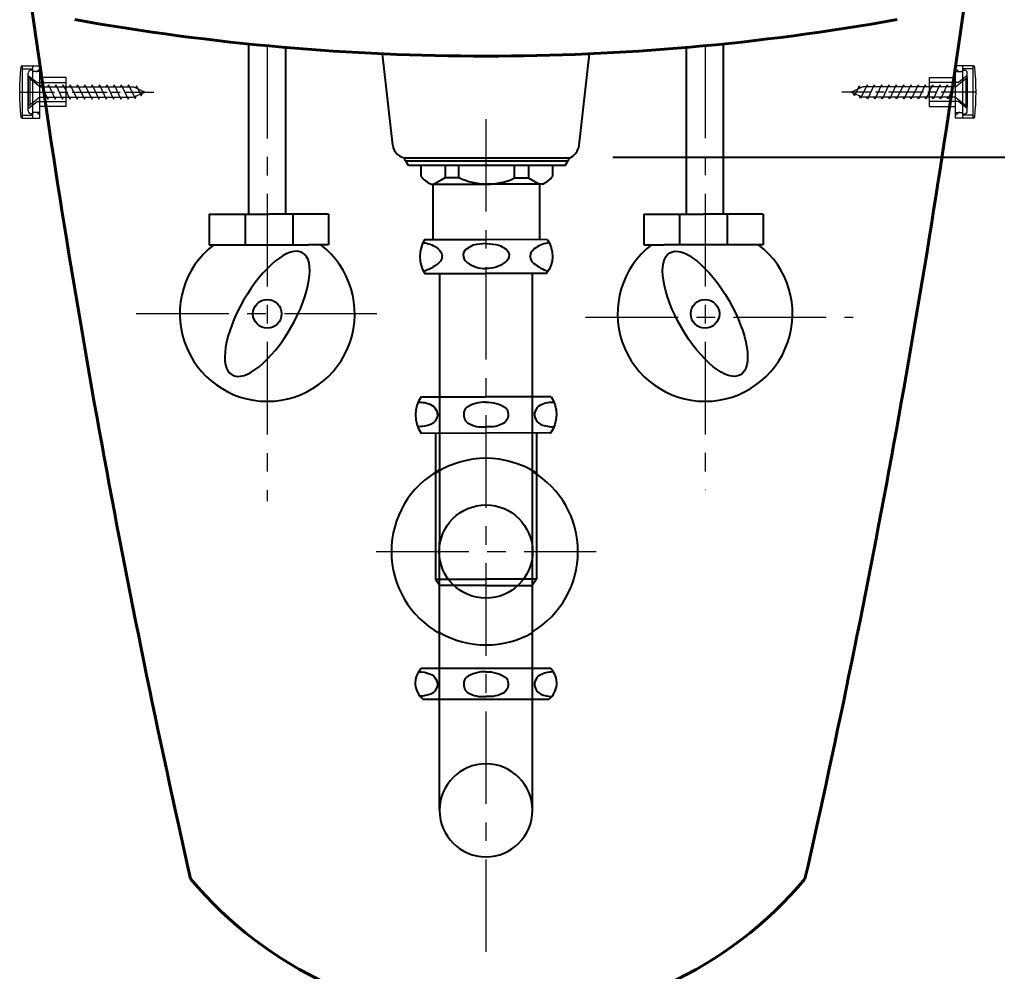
# Model space of a CAD drawing. Extents: x 63409 to 65835, y 58125 to 61555.
# Drawn here: x 64083.5 to 64418.9, y 59395.2 to 59721.7 of the extents above; entities that cross this region are included whole.
import ezdxf
from ezdxf.lldxf.tags import DXFTag

# ---------------------------------------------------------------- set-up
doc = ezdxf.new("R2010")
doc.units = 0
doc.header["$MEASUREMENT"] = 0
doc.linetypes.add('AM_ISO08W050', pattern=[18, 12, -1.5, 3, -1.5])
doc.linetypes.add('CENTER', pattern=[50.8, 31.75, -6.35, 6.35, -6.35])
doc.layers.get('Defpoints').update_dxf_attribs({"linetype": 'CONTINUOUS'})
for name, color, linetype, lineweight in [('AM_3', 6, 'AM_ISO02W050', 20), ('AM_4', 40, 'CONTINUOUS', 13), ('AM_7', 4, 'AM_ISO08W050', 0), ('CEN', 1, 'CENTER', 5), ('OUTLINE', 11, 'CONTINUOUS', 40)]:
    doc.layers.add(name, color=color, linetype=linetype, lineweight=lineweight)
for name, color, linetype in [('Dim', 4, 'CONTINUOUS'), ('LINE', 7, 'CONTINUOUS'), ('YA', 7, 'CONTINUOUS')]:
    doc.layers.add(name, color=color, linetype=linetype)
doc.styles.add('h', font='', dxfattribs={"height": 30})
doc.styles.get('h').set_extended_font_data('Haansoft Batang')
tags = doc.linetypes.add('AM_ISO02W050', pattern=[7.5, 6, -1.5]).pattern_tags.tags
tags[6:7] = [DXFTag(74, 4), DXFTag(75, 0), DXFTag(340, '0'), DXFTag(46, 1.0), DXFTag(50, 0.0), DXFTag(44, 0.0), DXFTag(45, 0.0)]
tags[4:5] = [DXFTag(74, 4), DXFTag(75, 0), DXFTag(340, '0'), DXFTag(46, 1.0), DXFTag(50, 0.0), DXFTag(44, 0.0), DXFTag(45, 0.0)]
tags = doc.linetypes.add('AM_ISO08W050x2', pattern=[9, 6, -0.75, 1.5, -0.75]).pattern_tags.tags
tags[10:11] = [DXFTag(74, 4), DXFTag(75, 0), DXFTag(340, '0'), DXFTag(46, 1.0), DXFTag(50, 0.0), DXFTag(44, 0.0), DXFTag(45, 0.0)]
tags[8:9] = [DXFTag(74, 4), DXFTag(75, 0), DXFTag(340, '0'), DXFTag(46, 1.0), DXFTag(50, 0.0), DXFTag(44, 0.0), DXFTag(45, 0.0)]
tags[6:7] = [DXFTag(74, 4), DXFTag(75, 0), DXFTag(340, '0'), DXFTag(46, 1.0), DXFTag(50, 0.0), DXFTag(44, 0.0), DXFTag(45, 0.0)]
tags[4:5] = [DXFTag(74, 4), DXFTag(75, 0), DXFTag(340, '0'), DXFTag(46, 1.0), DXFTag(50, 0.0), DXFTag(44, 0.0), DXFTag(45, 0.0)]
doc.dimstyles.new('SERIM', dxfattribs={"dimscale": 10, "dimtxt": 3, "dimasz": 2, "dimexe": 1, "dimexo": 1.5, "dimgap": 1, "dimtad": 1, "dimtoh": 1, "dimdec": 0, "dimdsep": 46, "dimtxsty": 'h', "dimcen": -0.3, "dimclrt": 2, "dimadec": 0, "dimazin": 0, "dimtfac": 1, "dimtdec": 0, "dimtmove": 1, "dimatfit": 3, "dimfxl": 0, "dimtolj": 1, "dimtzin": 0, "dimarcsym": 0})

# ---------------------------------------------------------------- blocks, each defined once
blk = doc.blocks.new('*D22')
at = {"layer": 'Defpoints', "color": 0}
for p in [(64554.39, 59879.21), (64642.87, 59879.21), (64271.98, 59674.48)]:
    blk.add_point(p, dxfattribs=at)
at = {"layer": 'Dim', "color": 0, "lineweight": -2}
for p, q in [((64569.39, 59879.21), (64652.87, 59879.21)), ((64642.87, 59694.48), (64642.87, 59859.21)), ((64286.98, 59674.48), (64652.87, 59674.48))]:
    blk.add_line(p, q, dxfattribs=at)
at = {"layer": 'Dim', "color": 0}
for points in [[(64639.54, 59859.21), (64646.2, 59859.21), (64642.87, 59879.21)], [(64639.54, 59694.48), (64646.2, 59694.48), (64642.87, 59674.48)]]:
    blk.add_solid(points, dxfattribs=at)
at = {"layer": 'Dim', "color": 0, "insert": (64617.87, 59776.85), "char_height": 30, "attachment_point": 5, "rotation": 90, "style": 'h'}
blk.add_mtext('\\A1;205', dxfattribs=at)

msp = doc.modelspace()

# ---------------------------------------------------------------- linework, layer by layer
at = {"layer": 'AM_3', "color": 0}
for p, q in [((64084.44026, 59704.88495), (64087.99165, 59704.88495)), ((64087.99165, 59703.88495), (64087.99165, 59705.88495)), ((64089.78454, 59704.17784), (64090.49165, 59704.88495)), ((64405.24471, 59704.17784), (64404.5376, 59704.88495)), ((64407.0376, 59703.88495), (64407.0376, 59705.88495)), ((64410.58899, 59704.88495), (64407.0376, 59704.88495)), ((64086.49165, 59702.52526), (64089.47954, 59700.13495)), ((64408.5376, 59702.52526), (64405.54971, 59700.13495)), ((64089.47954, 59700.13495), (64099.49165, 59700.13495)), ((64405.54971, 59700.13495), (64395.5376, 59700.13495)), ((64086.49165, 59691.24464), (64089.47954, 59693.63495)), ((64089.47954, 59693.63495), (64099.49165, 59693.63495)), ((64405.54971, 59693.63495), (64395.5376, 59693.63495)), ((64408.5376, 59691.24464), (64405.54971, 59693.63495)), ((64084.44026, 59688.88495), (64087.99165, 59688.88495)), ((64087.99165, 59687.88495), (64087.99165, 59689.88495)), ((64090.49165, 59688.88495), (64089.78454, 59689.59206)), ((64404.5376, 59688.88495), (64405.24471, 59689.59206)), ((64407.0376, 59687.88495), (64407.0376, 59689.88495)), ((64410.58899, 59688.88495), (64407.0376, 59688.88495))]:
    msp.add_line(p, q, dxfattribs=at)
at = {"layer": 'AM_3', "color": 0, "linetype": 'AM_ISO08W050x2'}
for p, q in [((64089.07743, 59703.88495), (64087.99165, 59703.88495)), ((64405.95182, 59703.88495), (64407.0376, 59703.88495)), ((64089.07743, 59689.88495), (64087.99165, 59689.88495)), ((64405.95182, 59689.88495), (64407.0376, 59689.88495))]:
    msp.add_line(p, q, dxfattribs=at)
at = {"layer": 'AM_3', "color": 0}
for centre, start, end in [((64089.07743, 59704.88495), 270, 315), ((64405.95182, 59704.88495), 225, 270), ((64089.07743, 59688.88495), 45, 90), ((64405.95182, 59688.88495), 90, 135)]:
    msp.add_arc(centre, 1, start, end, dxfattribs=at)
at = {"layer": 'AM_4', "color": 0}
for p, q in [((64084.44026, 59705.88495), (64090.49165, 59705.88495)), ((64084.49165, 59687.88495), (64084.49165, 59705.88495)), ((64087.99165, 59704.38495), (64087.49165, 59704.38495)), ((64087.99165, 59689.38495), (64087.99165, 59704.38495)), ((64090.49165, 59703.88495), (64087.99165, 59703.88495)), ((64090.49165, 59687.88495), (64090.49165, 59705.88495)), ((64090.49165, 59689.88495), (64090.49165, 59703.88495)), ((64410.58899, 59705.88495), (64404.5376, 59705.88495)), ((64404.5376, 59687.88495), (64404.5376, 59705.88495)), ((64404.5376, 59703.88495), (64407.0376, 59703.88495)), ((64404.5376, 59689.88495), (64404.5376, 59703.88495)), ((64407.0376, 59704.38495), (64407.5376, 59704.38495)), ((64407.0376, 59689.38495), (64407.0376, 59704.38495)), ((64410.5376, 59687.88495), (64410.5376, 59705.88495)), ((64086.49165, 59690.38495), (64086.49165, 59703.38495)), ((64086.49165, 59701.88495), (64086.49165, 59691.88495)), ((64090.49165, 59698.68495), (64086.49165, 59701.88495)), ((64086.99165, 59701.48495), (64086.99165, 59692.28495)), ((64099.49165, 59701.88495), (64090.49165, 59701.88495)), ((64099.49165, 59691.88495), (64099.49165, 59701.88495)), ((64395.5376, 59701.88495), (64404.5376, 59701.88495)), ((64395.5376, 59691.88495), (64395.5376, 59701.88495)), ((64404.5376, 59698.68495), (64408.5376, 59701.88495)), ((64408.0376, 59701.48495), (64408.0376, 59692.28495)), ((64408.5376, 59690.38495), (64408.5376, 59703.38495)), ((64408.5376, 59701.88495), (64408.5376, 59691.88495)), ((64090.49165, 59698.68495), (64122.49165, 59698.68495)), ((64090.89318, 59699.38495), (64090.56677, 59698.68495)), ((64090.89318, 59699.38495), (64093.22472, 59694.38495)), ((64093.39318, 59699.38495), (64093.06677, 59698.68495)), ((64093.39318, 59699.38495), (64095.72472, 59694.38495)), ((64095.89318, 59699.38495), (64095.56677, 59698.68495)), ((64095.89318, 59699.38495), (64098.22472, 59694.38495)), ((64098.39318, 59699.38495), (64098.06677, 59698.68495)), ((64098.39318, 59699.38495), (64100.72472, 59694.38495)), ((64100.89318, 59699.38495), (64100.56677, 59698.68495)), ((64100.89318, 59699.38495), (64103.22472, 59694.38495)), ((64103.39318, 59699.38495), (64103.06677, 59698.68495)), ((64103.39318, 59699.38495), (64105.72472, 59694.38495)), ((64105.89318, 59699.38495), (64105.56677, 59698.68495)), ((64105.89318, 59699.38495), (64108.22472, 59694.38495)), ((64108.39318, 59699.38495), (64108.06677, 59698.68495)), ((64108.39318, 59699.38495), (64110.72472, 59694.38495)), ((64110.89318, 59699.38495), (64110.56677, 59698.68495)), ((64110.89318, 59699.38495), (64113.22472, 59694.38495)), ((64113.39318, 59699.38495), (64113.06677, 59698.68495)), ((64113.39318, 59699.38495), (64115.72472, 59694.38495)), ((64115.89318, 59699.38495), (64115.56677, 59698.68495)), ((64115.89318, 59699.38495), (64118.22472, 59694.38495)), ((64118.39318, 59699.38495), (64118.06677, 59698.68495)), ((64118.39318, 59699.38495), (64120.72472, 59694.38495)), ((64120.89318, 59699.38495), (64120.56677, 59698.68495)), ((64120.89318, 59699.38495), (64123.12363, 59694.60173)), ((64126.49165, 59696.88495), (64122.49165, 59698.68495)), ((64122.49165, 59695.08495), (64126.49165, 59696.88495)), ((64123.5927, 59698.95709), (64123.29684, 59698.32261)), ((64123.5927, 59698.95709), (64125.19003, 59695.53161)), ((64368.5376, 59696.88495), (64372.5376, 59698.68495)), ((64372.5376, 59695.08495), (64368.5376, 59696.88495)), ((64371.43655, 59698.95709), (64369.83923, 59695.53161)), ((64371.43655, 59698.95709), (64371.73241, 59698.32261)), ((64374.13607, 59699.38495), (64371.90562, 59694.60173)), ((64404.5376, 59698.68495), (64372.5376, 59698.68495)), ((64374.13607, 59699.38495), (64374.46248, 59698.68495)), ((64376.63607, 59699.38495), (64374.30453, 59694.38495)), ((64376.63607, 59699.38495), (64376.96248, 59698.68495)), ((64379.13607, 59699.38495), (64376.80453, 59694.38495)), ((64379.13607, 59699.38495), (64379.46248, 59698.68495)), ((64381.63607, 59699.38495), (64379.30453, 59694.38495)), ((64381.63607, 59699.38495), (64381.96248, 59698.68495)), ((64384.13607, 59699.38495), (64381.80453, 59694.38495)), ((64384.13607, 59699.38495), (64384.46248, 59698.68495)), ((64386.63607, 59699.38495), (64384.30453, 59694.38495)), ((64386.63607, 59699.38495), (64386.96248, 59698.68495)), ((64389.13607, 59699.38495), (64386.80453, 59694.38495)), ((64389.13607, 59699.38495), (64389.46248, 59698.68495)), ((64391.63607, 59699.38495), (64389.30453, 59694.38495)), ((64391.63607, 59699.38495), (64391.96248, 59698.68495)), ((64394.13607, 59699.38495), (64391.80453, 59694.38495)), ((64394.13607, 59699.38495), (64394.46248, 59698.68495)), ((64396.63607, 59699.38495), (64394.30453, 59694.38495)), ((64396.63607, 59699.38495), (64396.96248, 59698.68495)), ((64399.13607, 59699.38495), (64396.80453, 59694.38495)), ((64399.13607, 59699.38495), (64399.46248, 59698.68495)), ((64401.63607, 59699.38495), (64399.30453, 59694.38495)), ((64401.63607, 59699.38495), (64401.96248, 59698.68495)), ((64404.13607, 59699.38495), (64401.80453, 59694.38495)), ((64404.13607, 59699.38495), (64404.46248, 59698.68495)), ((64090.49165, 59695.08495), (64086.49165, 59691.88495)), ((64090.49165, 59695.08495), (64122.49165, 59695.08495)), ((64093.22472, 59694.38495), (64093.55114, 59695.08495)), ((64095.72472, 59694.38495), (64096.05114, 59695.08495)), ((64098.22472, 59694.38495), (64098.55114, 59695.08495)), ((64100.72472, 59694.38495), (64101.05114, 59695.08495)), ((64103.22472, 59694.38495), (64103.55114, 59695.08495)), ((64105.72472, 59694.38495), (64106.05114, 59695.08495)), ((64108.22472, 59694.38495), (64108.55114, 59695.08495)), ((64110.72472, 59694.38495), (64111.05114, 59695.08495)), ((64113.22472, 59694.38495), (64113.55114, 59695.08495)), ((64115.72472, 59694.38495), (64116.05114, 59695.08495)), ((64118.22472, 59694.38495), (64118.55114, 59695.08495)), ((64120.72472, 59694.38495), (64121.05114, 59695.08495)), ((64123.12363, 59694.60173), (64123.57663, 59695.57319)), ((64125.19003, 59695.53161), (64125.64302, 59696.50307)), ((64369.83923, 59695.53161), (64369.38623, 59696.50307)), ((64371.90562, 59694.60173), (64371.45262, 59695.57319)), ((64404.5376, 59695.08495), (64372.5376, 59695.08495)), ((64374.30453, 59694.38495), (64373.97811, 59695.08495)), ((64376.80453, 59694.38495), (64376.47811, 59695.08495)), ((64379.30453, 59694.38495), (64378.97811, 59695.08495)), ((64381.80453, 59694.38495), (64381.47811, 59695.08495)), ((64384.30453, 59694.38495), (64383.97811, 59695.08495)), ((64386.80453, 59694.38495), (64386.47811, 59695.08495)), ((64389.30453, 59694.38495), (64388.97811, 59695.08495)), ((64391.80453, 59694.38495), (64391.47811, 59695.08495)), ((64394.30453, 59694.38495), (64393.97811, 59695.08495)), ((64396.80453, 59694.38495), (64396.47811, 59695.08495)), ((64399.30453, 59694.38495), (64398.97811, 59695.08495)), ((64401.80453, 59694.38495), (64401.47811, 59695.08495)), ((64404.5376, 59695.08495), (64408.5376, 59691.88495)), ((64099.49165, 59691.88495), (64090.49165, 59691.88495)), ((64395.5376, 59691.88495), (64404.5376, 59691.88495)), ((64084.44026, 59687.88495), (64090.49165, 59687.88495)), ((64087.99165, 59689.38495), (64087.49165, 59689.38495)), ((64090.49165, 59689.88495), (64087.99165, 59689.88495)), ((64404.5376, 59689.88495), (64407.0376, 59689.88495)), ((64410.58899, 59687.88495), (64404.5376, 59687.88495)), ((64407.0376, 59689.38495), (64407.5376, 59689.38495))]:
    msp.add_line(p, q, dxfattribs=at)
for centre, radius, start, end in [((64164.74165, 59696.88495), 81.25, 173.9576716, 186.0423284), ((64084.44026, 59705.38495), 0.5, 90, 173.9576716), ((64087.49165, 59703.38495), 1, 90, 180), ((64407.5376, 59703.38495), 1, 0, 90), ((64410.58899, 59705.38495), 0.5, 6.0423284, 90), ((64330.2876, 59696.88495), 81.25, 353.9576716, 6.0423284), ((64087.49165, 59690.38495), 1, 180, 270), ((64407.5376, 59690.38495), 1, 270, 0), ((64084.44026, 59688.38495), 0.5, 186.0423284, 270), ((64410.58899, 59688.38495), 0.5, 270, 353.9576716)]:
    msp.add_arc(centre, radius, start, end, dxfattribs=at)
at = {"layer": 'AM_7', "color": 0}
for p, q in [((64083.49165, 59696.88495), (64129.49165, 59696.88495)), ((64411.5376, 59696.88495), (64365.5376, 59696.88495))]:
    msp.add_line(p, q, dxfattribs=at)
at = {"layer": 'CEN', "color": 0}
for p, q in [((64168.45455, 59712.7365), (64168.45455, 59556.56495)), ((64318.59665, 59712.7499), (64318.59665, 59560.33199)), ((64243.45455, 59687.61045), (64243.45455, 59397.57847)), ((64206.05712, 59620.73713), (64122.52778, 59620.73713)), ((64277.56674, 59619.63944), (64369.43217, 59619.63944)), ((64205.8018, 59539.21312), (64281.22821, 59539.21312))]:
    msp.add_line(p, q, dxfattribs=at)
at = {"layer": 'LINE', "color": 0}
for p, q in [((64211.46034, 59678.66096), (64207.97821, 59710.00011)), ((64275.44176, 59678.59805), (64278.93088, 59710.00011))]:
    msp.add_line(p, q, dxfattribs=at)
for centre, radius, start, end in [((64216.42976, 59679.21312), 5, 186.3401917, 270), ((64269.51619, 59679.64303), 6.01701, 294.1217414, 349.9986686)]:
    msp.add_arc(centre, radius, start, end, dxfattribs=at)
at = {"layer": 'OUTLINE', "color": 0}
for centre, radius, start, end in [((67653.34983, 60221.67714), 3600, 187.89986865, 192.75393162), ((60841.67942, 60221.67714), 3600, 347.24606838, 352.10013135), ((64243.45455, 60509.21312), 800, 259.84587492, 264.98880256), ((64243.45455, 60509.21312), 800, 275.01119744, 280.15412508), ((64243.45455, 60509.21312), 800, 264.98880256, 275.01119744), ((64247.51463, 59515.64779), 137.72699, 220.1049734, 319.8950266)]:
    msp.add_arc(centre, radius, start, end, dxfattribs=at)
at = {"layer": 'YA', "color": 0}
for p, q in [((64162.10455, 59654.9284), (64162.10455, 59713.36001)), ((64174.80455, 59654.9284), (64174.80455, 59712.16408)), ((64312.24665, 59654.9284), (64312.24665, 59712.17633)), ((64324.94665, 59654.9284), (64324.94665, 59713.37454)), ((64271.9752, 59674.15143), (64215.48994, 59674.19803)), ((64215.71876, 59673.47912), (64215.92799, 59673.22816)), ((64271.73783, 59673.41491), (64271.52803, 59673.16442)), ((64215.92799, 59673.22816), (64271.58142, 59673.22816)), ((64216.89827, 59671.67637), (64215.92799, 59673.22816)), ((64270.59225, 59671.67541), (64216.89827, 59671.67637)), ((64221.16749, 59671.67637), (64221.16749, 59667.99086)), ((64229.41486, 59671.66251), (64229.41486, 59667.42279)), ((64258.0376, 59671.6297), (64258.02788, 59667.38999)), ((64266.28498, 59671.62465), (64266.27653, 59667.93915)), ((64270.59225, 59671.67541), (64271.52803, 59673.16442)), ((64229.41486, 59667.42279), (64225.64464, 59665.28908)), ((64234.16923, 59667.40894), (64229.41486, 59667.42279)), ((64253.27349, 59667.38704), (64258.02788, 59667.38999)), ((64258.02788, 59667.38999), (64261.79321, 59665.24764)), ((64224.6605, 59665.27522), (64243.64221, 59665.27522)), ((64225.24905, 59665.27522), (64225.24905, 59646.26877)), ((64262.93456, 59665.29919), (64243.64269, 59665.26663)), ((64261.80897, 59665.23331), (64261.78363, 59646.22689)), ((64148.57294, 59654.9284), (64169.02208, 59654.9284)), ((64148.57294, 59654.9284), (64148.57294, 59644.49881)), ((64160.82995, 59654.9284), (64160.82995, 59644.49881)), ((64189.48014, 59654.9284), (64169.02208, 59654.9284)), ((64177.22313, 59654.9284), (64177.22313, 59644.49881)), ((64189.48014, 59654.9284), (64189.48014, 59644.49881)), ((64297.57106, 59654.9284), (64318.02912, 59654.9284)), ((64297.57106, 59654.9284), (64297.57106, 59644.49881)), ((64309.82807, 59654.9284), (64309.82807, 59644.49881)), ((64338.47826, 59654.9284), (64318.02912, 59654.9284)), ((64326.22125, 59654.9284), (64326.22125, 59644.49881)), ((64338.47826, 59654.9284), (64338.47826, 59644.49881)), ((64148.57294, 59644.49881), (64166.09823, 59644.49881)), ((64166.09823, 59644.49881), (64182.59244, 59644.49881)), ((64189.48014, 59644.49881), (64182.59244, 59644.49881)), ((64222.53227, 59646.26877), (64243.45455, 59646.26877)), ((64264.5004, 59646.22066), (64243.57818, 59646.26863)), ((64297.57106, 59644.49881), (64304.45876, 59644.49881)), ((64320.95297, 59644.49881), (64304.45876, 59644.49881)), ((64338.47826, 59644.49881), (64320.95297, 59644.49881)), ((64227.51703, 59450.7732), (64227.58314, 59634.58366)), ((64259.39404, 59450.44865), (64259.42821, 59634.60374)), ((64221.17388, 59592.34398), (64243.45455, 59592.34398)), ((64265.76448, 59592.3644), (64243.45455, 59592.34398)), ((64226.18306, 59579.87822), (64226.18306, 59529.79851)), ((64260.72603, 59579.87806), (64260.72603, 59529.79851)), ((64226.18306, 59529.79851), (64243.45455, 59529.79851)), ((64226.18306, 59529.79851), (64227.61842, 59527.5912)), ((64260.72603, 59529.79851), (64243.45455, 59529.79851)), ((64260.72603, 59529.79851), (64259.29068, 59527.5912)), ((64243.45455, 59527.5912), (64227.61842, 59527.5912)), ((64243.45455, 59527.5912), (64259.29068, 59527.5912)), ((64265.65506, 59499.0721), (64221.25403, 59499.0721)), ((64264.86261, 59488.48551), (64222.04649, 59488.48551))]:
    msp.add_line(p, q, dxfattribs=at)
for points in [[(64243.64221, 59665.27522, -0.114245991), (64234.16923, 59667.40894), (64234.16923, 59671.67637)], [(64243.79564, 59665.27505, 0.114245991), (64253.27349, 59667.38704), (64253.28328, 59671.65446)], [(64222.53227, 59646.26877, 0.309223128), (64222.53227, 59634.58366), (64243.45455, 59634.58366)], [(64221.86548, 59645.14819, -0.137931291), (64226.52936, 59643.50402, -0.105829431), (64228.13775, 59641.71543, -0.356849811), (64227.1325, 59638.13825, -0.093494652), (64222.06791, 59635.32866, -0.093494652)], [(64243.45455, 59644.86417, 0.062627484), (64239.11408, 59644.30203, 0.071697069), (64237.09773, 59643.20499, 0.22663913), (64235.61738, 59641.11296, 0.246512766), (64237.02116, 59638.40862, 0.173272279), (64243.45455, 59636.36763, 0.173272279)], [(64264.5004, 59646.22066, -0.330068116), (64264.2121, 59634.60982), (64243.55139, 59634.58355)], [(64243.57496, 59644.86404, -0.062627484), (64247.91413, 59644.29194, -0.071697069), (64249.92795, 59643.19028, -0.22663913), (64251.40351, 59641.09486, -0.246512766), (64249.99353, 59638.39375, -0.173272279), (64243.55548, 59636.36752, -0.173272279)], [(64265.16462, 59645.09855, 0.137931291), (64260.49699, 59643.46508, 0.105829431), (64258.88449, 59641.68018, 0.356849811), (64259.88154, 59638.1007, 0.090013246), (64264.73553, 59635.34927, 0.090013246)], [(64221.17388, 59592.34398, 0.303592093), (64221.19835, 59579.86961), (64243.44029, 59579.908)], [(64220.179, 59590.44767, -0.127188018), (64224.4161, 59589.64347, -0.219367894), (64226.27476, 59587.99535, -0.220571491), (64226.66449, 59585.41828, -0.239239039), (64224.59597, 59582.84122, -0.085799059), (64219.9681, 59582.03172)], [(64243.44752, 59590.48412, 0.15780095), (64236.68572, 59588.57346, 0.211680338), (64235.84945, 59586.5195, 0.282846977), (64237.0919, 59583.43857, 0.172335788), (64243.44752, 59582.02945, -1.003961722)], [(64243.45731, 59590.48411, -0.15780095), (64250.21471, 59588.55796, -0.211680338), (64251.04627, 59586.50208, -0.282846977), (64249.79676, 59583.424, -0.172335788), (64243.43792, 59582.02947, 1.003961722)], [(64265.76448, 59592.3644, -0.306812172), (64265.60195, 59579.86961), (64243.44029, 59579.908)], [(64266.72569, 59590.39431, 0.127188018), (64262.48675, 59589.59983, 0.219367894), (64260.62431, 59587.95597, 0.220571491), (64260.22868, 59585.37981, 0.239239039), (64262.29129, 59582.798, 0.085799059), (64266.91729, 59581.9779)], [(64220.32997, 59497.95856, -0.122730828), (64224.4161, 59497.1458, -0.219367894), (64226.27476, 59495.49767, -0.220571491), (64226.66449, 59492.92061, -0.239239039), (64224.59597, 59490.34354, -0.069446829), (64220.86398, 59489.56496)], [(64243.45731, 59497.98644, 0.15780095), (64236.69878, 59496.06421, 0.211680338), (64235.86603, 59494.00882, 0.282846977), (64237.11375, 59490.93001, 0.172335788), (64243.47178, 59489.53178, -1.003961722)], [(64243.45731, 59497.98644, -0.15780095), (64250.21471, 59496.06028, -0.211680338), (64251.04627, 59494.00441, -0.282846977), (64249.79676, 59490.92633, -0.172335788), (64243.43792, 59489.53179, 1.003961722)], [(64266.72569, 59497.89664, 0.127188018), (64262.48675, 59497.10216, 0.219367894), (64260.62431, 59495.4583, 0.220571491), (64260.22868, 59492.88213, 0.239239039), (64262.29129, 59490.30033, 0.069072267), (64266.00096, 59489.51463, 0.069072267)]]:
    msp.add_lwpolyline(points, format="xyb", dxfattribs=at)
for centre, radius in [((64168.45752, 59620.78113), 4.90874), ((64318.59368, 59620.78113), 4.90874), ((64243.45455, 59539.21312), 16)]:
    msp.add_circle(centre, radius, dxfattribs=at)
for centre, radius, start, end in [((64216.48685, 59674.11947), 1, 170.7154709, 219.817447), ((64270.92109, 59674.08464), 1.05622, 320.6478942, 3.6255178), ((64227.97199, 59673.13892), 8.53251, 217.1099555, 247.1634729), ((64259.48385, 59673.1028), 8.53251, 293.8547271, 322.7586823), ((64168.45455, 59620.78113), 30, 127.7593997, 52.2406003), ((64318.59665, 59620.78113), 30, 127.7593997, 52.2406003), ((64243.45455, 59539.21312), 32, 57.3344741, 122.6655259), ((64243.00317, 59539.21312), 32, 118.8574964, 241.1012885), ((64243.00317, 59539.21312), 32, 300.8351706, 59.1435637), ((64243.45455, 59539.21312), 32, 240.1741568, 299.8983668), ((64226.09851, 59494.11178), 6.93353, 134.3231205, 234.2386405), ((64260.81058, 59494.11178), 6.93353, 305.7613595, 45.6768795), ((64243.45306, 59450.44865), 15.93933, 0, 180), ((64243.45306, 59450.44865), 15.93933, 180, 0)]:
    msp.add_arc(centre, radius, start, end, dxfattribs=at)
at = {"layer": 'YA', "color": 0, "extrusion": (0, 0, -1)}
msp.add_ellipse((64168.45455, 59620.78113), major_axis=(12.09547, 20.94997), ratio=0.387468812, dxfattribs=at)
at = {"layer": 'YA', "color": 0}
msp.add_ellipse((64318.59665, 59620.78113), major_axis=(-12.09547, 20.94997), ratio=0.387468812, dxfattribs=at)

# ---------------------------------------------------------------- dimensions: what is measured, and where the dimension line sits
at = {"layer": 'Dim', "color": 0}
dim = msp.add_linear_dim(base=(64642.86994, 59879.21312), p1=(64271.9752, 59674.48314), p2=(64554.39491, 59879.21312), angle=90, dimstyle='SERIM', override={"dimclrt": 0}, dxfattribs=at)
dim.commit()
dim.dimension.update_dxf_attribs({"geometry": '*D22', "text_midpoint": (64617.86994, 59776.84813)})

doc.saveas('drawing.dxf')
